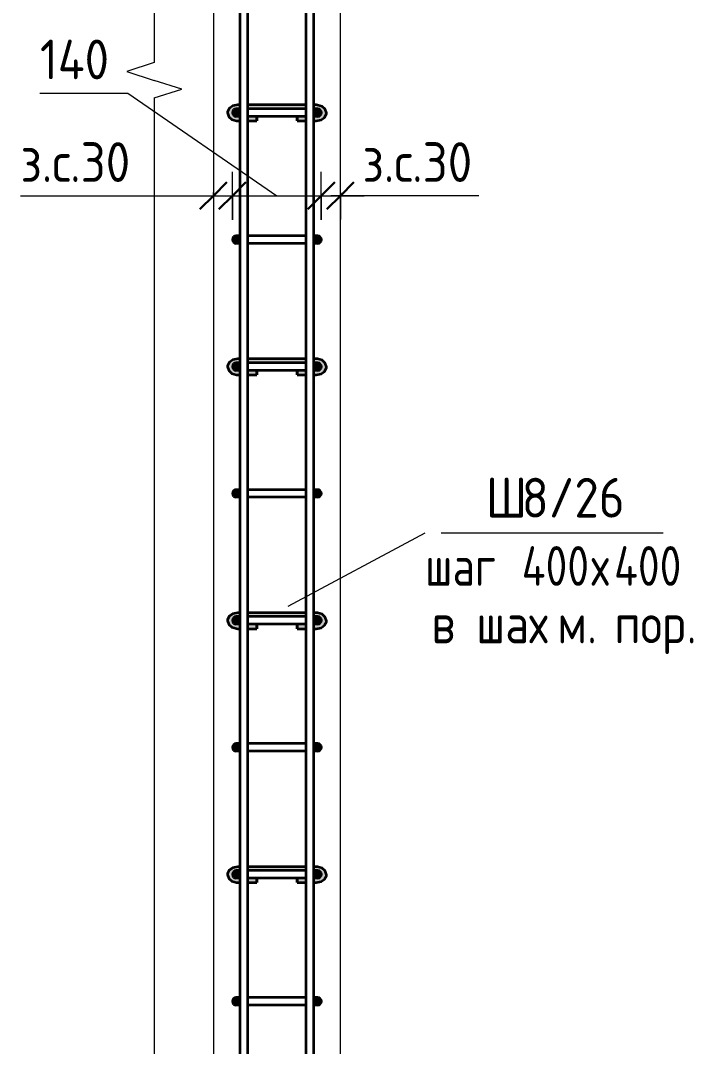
# Model space of a CAD drawing. Header units: millimetres. Extents: x 27196 to 80378, y -5588 to 34882.
# Drawn here: x 71090 to 72151, y -765 to 851 of the extents above; entities that cross this region are included whole.
import ezdxf

# ---------------------------------------------------------------- set-up
doc = ezdxf.new("R2010")
doc.units = ezdxf.units.MM
for name, color, linetype, lineweight in [('AA_Dim', 7, 'Continuous', 9), ('AA_Dim-25', 7, 'Continuous', 9), ('AA_Oformlenie', 7, 'Continuous', 9), ('AA_Vinoska', 7, 'Continuous', 9), ('AF_Stena_Опалубка', 253, 'Continuous', 18), ('Gen_Text', 7, 'Continuous', 9), ('KR_Armatura', 7, 'Continuous', 20), ('KR_Armatura_Tonkie', 7, 'Continuous', 20)]:
    doc.layers.add(name, color=color, linetype=linetype, lineweight=lineweight)
doc.styles.add('ISOCPEUR_10', font='isocpeur.ttf', dxfattribs={"width": 0.9, "height": 62.5})
doc.styles.add('ISOCPEUR_11', font='isocpeur.ttf', dxfattribs={"width": 0.8, "height": 62.5})
doc.styles.add('ISOCPEUR_12', font='isocpeur.ttf', dxfattribs={"width": 0.85, "height": 62.5})
doc.dimstyles.new('05_Округл_1мм__прозр__2', dxfattribs={"dimscale": 304.8, "dimtxt": 62.248823, "dimasz": 0.139436, "dimexe": 0.123031, "dimexo": 0.082021, "dimgap": 0.008202, "dimtad": 1, "dimdec": 0, "dimdsep": 46, "dimtxsty": 'ISOCPEUR_10', "dimblk1": 'OBLIQUE', "dimblk2": 'OBLIQUE', "dimsah": 1, "dimcen": 0.09, "dimdle": 0.123031, "dimazin": 0, "dimtfac": 1, "dimtdec": 4, "dimtix": 1, "dimtmove": 1, "dimatfit": 3, "dimfxl": 1, "dimtvp": 1, "dimtolj": 1, "dimtzin": 0, "dimlwd": 18, "dimlwe": 18, "dimarcsym": 2})

# ---------------------------------------------------------------- blocks, each defined once
blk = doc.blocks.new('261_Шпилька массив _НесАрм_РабПлоск_ - 8 А240-V8-1-1 Армирование')
at = {"layer": 'KR_Armatura_Tonkie', "lineweight": 35}
for points in [[(-32746.9, 694.2), (-32746.9, 700), (-32749.2, 700.3), (-32749.2, 701.6), (-32750.6, 701.9), (-32750.8, 700.2), (-32753.1, 701.5), (-32754.1, 702.6), (-32754.5, 703.2), (-32755.2, 705.5), (-32755.1, 706.7), (-32754.7, 708.3), (-32753.8, 709.8), (-32752.7, 710.8), (-32751.6, 711.4), (-32749.9, 711.9), (-32748, 712), (-32746.9, 712), (-32746.9, 718), (-32753, 717), (-32755.8, 715.7), (-32759.4, 712.6), (-32761.7, 709.8), (-32762.9, 705.5), (-32761.7, 701.2), (-32758.2, 697.5), (-32752.8, 695), (-32749.9, 694.6)], [(-32623.1, 694.2), (-32616.9, 695.1), (-32611.7, 697.5), (-32608.3, 701.2), (-32607.1, 705.5), (-32608.3, 709.8), (-32610.7, 713.4), (-32615.5, 716.5), (-32623.1, 717.9), (-32623, 712), (-32619.5, 711.8), (-32617.9, 711), (-32616.3, 709.5), (-32615.5, 708.1), (-32615.3, 707.5), (-32615.2, 705.1), (-32615.5, 703.9), (-32616.3, 702.4), (-32617.6, 701.2), (-32618.1, 700.8), (-32619.5, 700.2), (-32619.8, 701.8), (-32621.1, 701.5), (-32621.1, 700), (-32623.1, 699.8), (-32623.1, 695)], [(-32746.9, 294.2), (-32746.9, 300), (-32749.2, 300.3), (-32749.2, 301.6), (-32750.6, 301.9), (-32750.8, 300.2), (-32753.1, 301.5), (-32754.1, 302.6), (-32754.5, 303.2), (-32755.2, 305.5), (-32755.1, 306.7), (-32754.6, 308.6), (-32753.8, 309.8), (-32752.7, 310.8), (-32751.6, 311.4), (-32749.9, 311.9), (-32748, 312), (-32746.9, 312), (-32746.9, 318), (-32753, 317), (-32755.8, 315.7), (-32759.4, 312.6), (-32761.7, 309.8), (-32762.9, 305.5), (-32761.7, 301.2), (-32758.2, 297.5), (-32752.8, 295), (-32749.9, 294.6)], [(-32623.1, 294.2), (-32616.9, 295.1), (-32611.7, 297.5), (-32608.3, 301.2), (-32607.1, 305.5), (-32608.3, 309.8), (-32610.7, 313.4), (-32615.5, 316.5), (-32623.1, 317.9), (-32623, 312), (-32619.5, 311.8), (-32617.9, 311), (-32616.3, 309.5), (-32615.5, 308.1), (-32615.3, 307.6), (-32615.2, 305.1), (-32615.5, 303.9), (-32616.3, 302.4), (-32617.6, 301.2), (-32618.1, 300.8), (-32619.5, 300.2), (-32619.8, 301.8), (-32621.1, 301.5), (-32621.1, 300), (-32623.1, 299.8), (-32623.1, 295)], [(-32746.9, -105.8), (-32746.9, -100), (-32749.2, -99.7), (-32749.2, -98.4), (-32750.6, -98.1), (-32750.8, -99.8), (-32753.1, -98.5), (-32754.1, -97.4), (-32754.5, -96.8), (-32755.2, -94.5), (-32755.1, -93.3), (-32754.7, -91.7), (-32753.8, -90.2), (-32752.7, -89.2), (-32751.6, -88.6), (-32749.9, -88.1), (-32748, -88), (-32746.9, -88), (-32746.9, -82), (-32753, -83), (-32755.8, -84.3), (-32759.4, -87.4), (-32761.7, -90.4), (-32762.9, -94.5), (-32761.7, -98.8), (-32758.2, -102.5), (-32753, -104.9), (-32749.9, -105.4)], [(-32623.1, -105.8), (-32616.9, -104.9), (-32611.7, -102.5), (-32608.3, -98.8), (-32607.1, -94.5), (-32608.3, -90.2), (-32610.7, -86.6), (-32615.5, -83.5), (-32623.1, -82.1), (-32623, -88), (-32619.5, -88.2), (-32617.9, -89), (-32616.3, -90.5), (-32615.5, -91.9), (-32615.3, -92.4), (-32615.2, -94.9), (-32615.5, -96.1), (-32616.3, -97.6), (-32617.6, -98.8), (-32618.1, -99.2), (-32619.5, -99.8), (-32619.8, -98.2), (-32621.1, -98.5), (-32621.1, -100), (-32623.1, -100.2), (-32623.1, -105.2)], [(-32746.9, -505.8), (-32746.9, -500), (-32749.2, -499.7), (-32749.2, -498.4), (-32750.6, -498.1), (-32750.8, -499.8), (-32753.1, -498.5), (-32754.1, -497.4), (-32754.5, -496.8), (-32755.2, -494.5), (-32755.1, -493.3), (-32754.7, -491.7), (-32753.8, -490.2), (-32753, -489.4), (-32751.6, -488.6), (-32749.9, -488.1), (-32748, -488), (-32746.9, -488), (-32746.9, -482), (-32753, -483), (-32755.8, -484.3), (-32759.4, -487.4), (-32761.7, -490.2), (-32762.9, -494.5), (-32761.7, -498.8), (-32758.2, -502.5), (-32752.8, -505), (-32750.8, -505.3)], [(-32623.1, -505.8), (-32616.9, -504.9), (-32611.7, -502.5), (-32608.3, -498.8), (-32607.1, -494.5), (-32608.3, -490.2), (-32610.7, -486.6), (-32615.5, -483.5), (-32623.1, -482.1), (-32623, -488), (-32619.5, -488.2), (-32617.3, -489.4), (-32616.3, -490.5), (-32615.5, -491.9), (-32615.3, -492.4), (-32615.2, -494.9), (-32615.5, -496.1), (-32616.3, -497.6), (-32617.6, -498.8), (-32618.1, -499.2), (-32619.5, -499.8), (-32619.8, -498.2), (-32621.1, -498.5), (-32621.1, -500), (-32623.1, -500.2), (-32623.1, -505)]]:
    blk.add_hatch(color=256, dxfattribs=at).paths.add_polyline_path(points)
h = blk.add_hatch(color=256, dxfattribs=at)
h.paths.add_polyline_path([(-32731.1, 712), (-32639.1, 712.1), (-32639.1, 718), (-32731.1, 717.8), (-32731.1, 712.8)])
h.paths.add_polyline_path([(-32623.1, 712), (-32623.1, 718), (-32627.1, 717.9), (-32627.1, 712), (-32623.1, 712)])
h.paths.add_polyline_path([(-32746.9, 712), (-32743.1, 712), (-32743.1, 718), (-32746.9, 717.9), (-32746.9, 713)])
h = blk.add_hatch(color=256, dxfattribs=at)
h.paths.add_polyline_path([(-32746.9, 693), (-32746.9, 694.2), (-32753, 695.1), (-32758.2, 697.5), (-32758.9, 697.9), (-32754.4, 694.7), (-32753, 694), (-32749.9, 693.5)])
h.paths.add_polyline_path([(-32749.6, 709.4), (-32749.2, 709.5), (-32749.5, 710.1), (-32749.6, 709.4)])
h = blk.add_hatch(color=256, dxfattribs=at)
h.paths.add_polyline_path([(-32731.1, 694.2), (-32716.6, 694.2), (-32716.6, 700), (-32731.1, 699.8), (-32731.1, 694.6)])
h.paths.add_polyline_path([(-32743.1, 694.2), (-32743.2, 700), (-32746.9, 699.8), (-32746.9, 694.2)])
h = blk.add_hatch(color=256, dxfattribs=at)
h.paths.add_polyline_path([(-32639.1, 694.2), (-32639.1, 700), (-32653.4, 699.8), (-32653.4, 694.2)])
h.paths.add_polyline_path([(-32623.1, 694.2), (-32623.1, 700), (-32627.1, 699.7), (-32627.1, 694.2)])
h = blk.add_hatch(color=256, dxfattribs=at)
h.paths.add_polyline_path([(-32623.1, 693), (-32615.5, 694.5), (-32610.7, 697.6), (-32608.3, 701.2), (-32611.7, 697.5), (-32617.2, 695), (-32623.1, 694.2), (-32623.1, 693.2)])
h.paths.add_polyline_path([(-32620.7, 709.3), (-32621.1, 710.4), (-32621.1, 709.4)])
h = blk.add_hatch(color=256, dxfattribs=at)
h.paths.add_polyline_path([(-32731.1, 693), (-32716.6, 693.2), (-32716.6, 694.2), (-32731.1, 694.2), (-32731.1, 693.1)])
h.paths.add_polyline_path([(-32743.1, 693), (-32743.1, 694.2), (-32746.9, 694.2), (-32746.9, 693)])
h = blk.add_hatch(color=256, dxfattribs=at)
h.paths.add_polyline_path([(-32627.1, 693), (-32623.1, 693.2), (-32623.1, 694.2), (-32627.1, 694.1), (-32627.1, 693.1)])
h.paths.add_polyline_path([(-32639.1, 693), (-32639.1, 694.2), (-32653.4, 694.2), (-32653.4, 693)])
h = blk.add_hatch(color=256, dxfattribs=at)
h.paths.add_polyline_path([(-32746.9, 293), (-32746.9, 294.2), (-32753, 295.1), (-32758.2, 297.5), (-32758.9, 297.9), (-32754.4, 294.7), (-32753, 294), (-32750.3, 293.6)])
h.paths.add_polyline_path([(-32749.6, 309.4), (-32749.2, 309.5), (-32749.5, 310.1), (-32749.6, 309.4)])
h = blk.add_hatch(color=256, dxfattribs=at)
h.paths.add_polyline_path([(-32665.9, 312), (-32639.1, 312.1), (-32639.1, 318), (-32731.1, 317.8), (-32731.1, 312), (-32699.5, 312)])
h.paths.add_polyline_path([(-32746.9, 312), (-32743.1, 312), (-32743.1, 318), (-32746.9, 317.9), (-32746.9, 313)])
h.paths.add_polyline_path([(-32623.1, 312), (-32623.1, 318), (-32627.1, 317.9), (-32627.1, 312), (-32623.1, 312)])
h = blk.add_hatch(color=256, dxfattribs=at)
h.paths.add_polyline_path([(-32623.1, 293), (-32615.5, 294.5), (-32610.7, 297.6), (-32608.3, 301.2), (-32611.7, 297.5), (-32616.9, 295.1), (-32623.1, 294.2), (-32623.1, 293.2)])
h.paths.add_polyline_path([(-32620.7, 309.3), (-32621.1, 310.4), (-32621.1, 309.4)])
h = blk.add_hatch(color=256, dxfattribs=at)
h.paths.add_polyline_path([(-32716.6, 294.2), (-32716.6, 300), (-32731.1, 299.8), (-32731.1, 294.2)])
h.paths.add_polyline_path([(-32746.9, 294.2), (-32743.1, 294.3), (-32743.2, 300), (-32746.9, 299.8), (-32746.9, 295)])
h = blk.add_hatch(color=256, dxfattribs=at)
h.paths.add_polyline_path([(-32746.9, 293), (-32743.1, 293.2), (-32743.1, 294.2), (-32746.9, 294.2), (-32746.9, 293.2)])
h.paths.add_polyline_path([(-32716.6, 293), (-32716.6, 294.2), (-32731.1, 294.2), (-32731.1, 293)])
h = blk.add_hatch(color=256, dxfattribs=at)
h.paths.add_polyline_path([(-32623.1, 294.2), (-32623.1, 300), (-32627.1, 299.7), (-32627.1, 294.2)])
h.paths.add_polyline_path([(-32653.4, 294.2), (-32639.1, 294.2), (-32639.1, 300), (-32653.4, 299.8), (-32653.4, 295)])
h = blk.add_hatch(color=256, dxfattribs=at)
h.paths.add_polyline_path([(-32639.1, 293), (-32639.1, 294.2), (-32653.4, 294.2), (-32653.4, 293)])
h.paths.add_polyline_path([(-32623.1, 293), (-32623.1, 294.2), (-32627.1, 294.1), (-32627.1, 293)])
h = blk.add_hatch(color=256, dxfattribs=at)
h.paths.add_polyline_path([(-32746.9, -107), (-32746.9, -105.8), (-32753, -104.9), (-32758.2, -102.5), (-32758.9, -102.1), (-32754.6, -105.3), (-32753, -106), (-32749.9, -106.5)])
h.paths.add_polyline_path([(-32749.6, -90.6), (-32749.2, -90.4), (-32749.5, -89.9), (-32749.6, -90.6)])
h = blk.add_hatch(color=256, dxfattribs=at)
h.paths.add_polyline_path([(-32623.1, -88), (-32623.1, -82), (-32627.1, -82.1), (-32627.1, -88), (-32623.1, -88)])
h.paths.add_polyline_path([(-32639.1, -88), (-32639.1, -82), (-32731.1, -82.2), (-32731.1, -88), (-32639.1, -88)])
h.paths.add_polyline_path([(-32746.9, -88), (-32743.1, -88), (-32743.1, -82), (-32746.9, -82.1), (-32746.9, -87)])
h = blk.add_hatch(color=256, dxfattribs=at)
h.paths.add_polyline_path([(-32623.1, -107), (-32615.5, -105.5), (-32610.7, -102.4), (-32608.3, -98.8), (-32611.7, -102.5), (-32616.9, -104.9), (-32623.1, -105.8), (-32623.1, -106.8)])
h.paths.add_polyline_path([(-32620.7, -90.7), (-32621.1, -89.6), (-32621.1, -90.6)])
h = blk.add_hatch(color=256, dxfattribs=at)
h.paths.add_polyline_path([(-32746.9, -105.8), (-32743.1, -105.7), (-32743.2, -100), (-32746.9, -100.2), (-32746.9, -105.2)])
h.paths.add_polyline_path([(-32716.6, -105.8), (-32716.6, -100), (-32731.1, -100.2), (-32731.1, -105.8)])
h = blk.add_hatch(color=256, dxfattribs=at)
h.paths.add_polyline_path([(-32731.1, -107), (-32716.6, -106.8), (-32716.6, -105.8), (-32731.1, -105.8), (-32731.1, -106.9)])
h.paths.add_polyline_path([(-32746.9, -107), (-32743.1, -106.8), (-32743.1, -105.8), (-32746.9, -105.8), (-32746.9, -106.8)])
h = blk.add_hatch(color=256, dxfattribs=at)
h.paths.add_polyline_path([(-32627.1, -105.8), (-32623.1, -105.8), (-32623.1, -100), (-32627.1, -100.3), (-32627.1, -105.2)])
h.paths.add_polyline_path([(-32639.1, -105.8), (-32639.1, -100), (-32653.4, -100.2), (-32653.4, -105.8)])
h = blk.add_hatch(color=256, dxfattribs=at)
h.paths.add_polyline_path([(-32639.1, -107), (-32639.1, -105.8), (-32653.4, -105.8), (-32653.4, -107)])
h.paths.add_polyline_path([(-32623.1, -107), (-32623.1, -105.8), (-32627.1, -105.9), (-32627.1, -107)])
h = blk.add_hatch(color=256, dxfattribs=at)
h.paths.add_polyline_path([(-32657.1, -488), (-32639.1, -487.9), (-32639.1, -482), (-32731.1, -482.2), (-32731.1, -488), (-32665.9, -488)])
h.paths.add_polyline_path([(-32743.1, -488), (-32743.1, -482), (-32746.9, -482.1), (-32746.9, -488), (-32744.4, -488)])
h.paths.add_polyline_path([(-32623.1, -488), (-32623.1, -482), (-32627.1, -482.1), (-32627.1, -488), (-32623.1, -488)])
h = blk.add_hatch(color=256, dxfattribs=at)
h.paths.add_polyline_path([(-32746.9, -507), (-32746.9, -505.8), (-32753, -504.9), (-32758.2, -502.5), (-32756.4, -504.2), (-32754.4, -505.3), (-32753, -506), (-32750.3, -506.4)])
h.paths.add_polyline_path([(-32749.6, -490.6), (-32749.2, -490.5), (-32749.5, -489.9), (-32749.6, -490.6)])
h = blk.add_hatch(color=256, dxfattribs=at)
h.paths.add_polyline_path([(-32746.9, -505.8), (-32743.1, -505.7), (-32743.2, -500), (-32746.9, -500.2), (-32746.9, -505)])
h.paths.add_polyline_path([(-32716.6, -505.8), (-32716.6, -500), (-32731.1, -500.2), (-32731.1, -505.8)])
h = blk.add_hatch(color=256, dxfattribs=at)
h.paths.add_polyline_path([(-32627.1, -505.8), (-32623.1, -505.8), (-32623.1, -500), (-32627.1, -500.3), (-32627.1, -505.1)])
h.paths.add_polyline_path([(-32653.4, -505.8), (-32639.1, -505.8), (-32639.1, -500), (-32653.4, -500.2), (-32653.4, -505)])
h = blk.add_hatch(color=256, dxfattribs=at)
h.paths.add_polyline_path([(-32623.1, -507), (-32615.5, -505.5), (-32610.7, -502.4), (-32608.3, -498.8), (-32611.7, -502.5), (-32617.2, -505), (-32623.1, -505.8), (-32623.1, -506.8)])
h.paths.add_polyline_path([(-32620.7, -490.7), (-32621.1, -489.6), (-32621.1, -490.6)])
h = blk.add_hatch(color=256, dxfattribs=at)
h.paths.add_polyline_path([(-32731.1, -507), (-32716.6, -506.8), (-32716.6, -505.8), (-32731.1, -505.8), (-32731.1, -506.9)])
h.paths.add_polyline_path([(-32743.1, -507), (-32743.1, -505.8), (-32746.9, -505.8), (-32746.9, -507)])
h = blk.add_hatch(color=256, dxfattribs=at)
h.paths.add_polyline_path([(-32627.1, -507), (-32623.1, -506.8), (-32623.1, -505.8), (-32627.1, -505.9), (-32627.1, -506.9)])
h.paths.add_polyline_path([(-32639.1, -507), (-32639.1, -505.8), (-32653.4, -505.8), (-32653.4, -507)])
for p, q in [((-32743.1, 718), (-32746.9, 718)), ((-32639.1, 718), (-32731.1, 718)), ((-32623.1, 718), (-32627.1, 718)), ((-32749.2, 701.5), (-32750.6, 701.8)), ((-32749.5, 709.6), (-32749.2, 709.7)), ((-32716.6, 699.8), (-32716.6, 694.2)), ((-32716.6, 693.2), (-32716.6, 699.8)), ((-32653.4, 699.8), (-32653.4, 693.2)), ((-32653.4, 694.2), (-32653.4, 699.8)), ((-32621.1, 709.6), (-32620.8, 709.5)), ((-32619.8, 701.5), (-32621.1, 701.3)), ((-32746.9, 693), (-32743.1, 693)), ((-32731.1, 693), (-32716.6, 693)), ((-32716.6, 694.2), (-32716.6, 693)), ((-32653.4, 693), (-32653.4, 694.2)), ((-32653.4, 693), (-32639.1, 693)), ((-32627.1, 693), (-32623.1, 693)), ((-32749.5, 309.6), (-32749.2, 309.7)), ((-32743.1, 318), (-32746.9, 318)), ((-32639.1, 318), (-32731.1, 318)), ((-32623.1, 318), (-32627.1, 318)), ((-32621.1, 309.6), (-32620.8, 309.5)), ((-32749.2, 301.5), (-32750.6, 301.8)), ((-32746.9, 293), (-32743.1, 293)), ((-32731.1, 293), (-32716.6, 293)), ((-32716.6, 299.8), (-32716.6, 294.2)), ((-32716.6, 293.8), (-32716.6, 299.8)), ((-32716.6, 294.2), (-32716.6, 293)), ((-32716.6, 293.2), (-32716.6, 293.6)), ((-32653.4, 299.8), (-32653.4, 293.8)), ((-32653.4, 294.2), (-32653.4, 299.8)), ((-32653.4, 293), (-32653.4, 294.2)), ((-32653.4, 293.6), (-32653.4, 293.2)), ((-32653.4, 293), (-32639.1, 293)), ((-32627.1, 293), (-32623.1, 293)), ((-32619.8, 301.5), (-32621.1, 301.3)), ((-32749.5, -90.4), (-32749.2, -90.3)), ((-32743.1, -82), (-32746.9, -82)), ((-32639.1, -82), (-32731.1, -82)), ((-32623.1, -82), (-32627.1, -82)), ((-32621.1, -90.4), (-32620.8, -90.5)), ((-32749.2, -98.5), (-32750.6, -98.2)), ((-32746.9, -107), (-32743.1, -107)), ((-32731.1, -107), (-32716.6, -107)), ((-32716.6, -100.2), (-32716.6, -105.8)), ((-32716.6, -106.8), (-32716.6, -100.2)), ((-32716.6, -105.8), (-32716.6, -107)), ((-32653.4, -100.2), (-32653.4, -106.8)), ((-32653.4, -105.8), (-32653.4, -100.2)), ((-32653.4, -107), (-32653.4, -105.8)), ((-32653.4, -107), (-32639.1, -107)), ((-32627.1, -107), (-32623.1, -107)), ((-32619.8, -98.5), (-32621.1, -98.7)), ((-32743.1, -482), (-32746.9, -482)), ((-32639.1, -482), (-32731.1, -482)), ((-32623.1, -482), (-32627.1, -482)), ((-32749.2, -498.5), (-32750.6, -498.2)), ((-32749.5, -490.4), (-32749.2, -490.3)), ((-32716.6, -500.2), (-32716.6, -505.8)), ((-32716.6, -504), (-32716.6, -500.2)), ((-32653.4, -500.2), (-32653.4, -504)), ((-32653.4, -505.8), (-32653.4, -500.2)), ((-32621.1, -490.4), (-32620.8, -490.5)), ((-32619.8, -498.5), (-32621.1, -498.7)), ((-32746.9, -507), (-32743.1, -507)), ((-32731.1, -507), (-32716.6, -507)), ((-32716.6, -506.8), (-32716.6, -504.2)), ((-32716.6, -505.8), (-32716.6, -507)), ((-32653.4, -504.2), (-32653.4, -506.8)), ((-32653.4, -507), (-32653.4, -505.8)), ((-32653.4, -507), (-32639.1, -507)), ((-32627.1, -507), (-32623.1, -507))]:
    blk.add_line(p, q, dxfattribs=at)
at = {"layer": 'KR_Armatura_Tonkie', "lineweight": 35, "flags": 128}
for points in [[(-32746.9, 718), (-32754.5, 716.5), (-32760.1, 712.6), (-32762.8, 707.1), (-32762.9, 705.5)], [(-32607.1, 705.5), (-32608.9, 711.4), (-32613.9, 715.8), (-32621.2, 717.9), (-32623.1, 718)], [(-32762.9, 705.5), (-32761, 699.6), (-32756, 695.2), (-32748.8, 693.1), (-32746.9, 693)], [(-32623.1, 693), (-32615.5, 694.5), (-32609.9, 698.4), (-32607.2, 703.9), (-32607.1, 705.5)], [(-32746.9, 318), (-32754.5, 316.5), (-32760.1, 312.6), (-32762.8, 307.1), (-32762.9, 305.5)], [(-32607.1, 305.5), (-32608.9, 311.4), (-32613.9, 315.8), (-32621.2, 317.9), (-32623.1, 318)], [(-32762.9, 305.5), (-32761, 299.6), (-32756, 295.2), (-32748.8, 293.1), (-32746.9, 293)], [(-32623.1, 293), (-32615.5, 294.5), (-32609.9, 298.4), (-32607.2, 303.9), (-32607.1, 305.5)], [(-32746.9, -82), (-32754.5, -83.5), (-32760.1, -87.4), (-32762.8, -92.9), (-32762.9, -94.5)], [(-32762.9, -94.5), (-32761, -100.4), (-32756, -104.8), (-32748.8, -106.9), (-32746.9, -107)], [(-32607.1, -94.5), (-32608.9, -88.6), (-32613.9, -84.2), (-32621.2, -82.1), (-32623.1, -82)], [(-32623.1, -107), (-32615.5, -105.5), (-32609.9, -101.6), (-32607.2, -96.1), (-32607.1, -94.5)], [(-32746.9, -482), (-32754.5, -483.5), (-32760.1, -487.4), (-32762.8, -492.9), (-32762.9, -494.5)], [(-32607.1, -494.5), (-32608.9, -488.6), (-32613.9, -484.2), (-32621.2, -482.1), (-32623.1, -482)], [(-32762.9, -494.5), (-32761, -500.4), (-32756, -504.8), (-32748.8, -506.9), (-32746.9, -507)], [(-32623.1, -507), (-32615.5, -505.5), (-32609.9, -501.6), (-32607.2, -496.1), (-32607.1, -494.5)]]:
    blk.add_lwpolyline(points, dxfattribs=at)
blk = doc.blocks.new('011_Прямоугольник обрыва _ЭлУзла_ - 011_Прямоугольник обрыва _ЭлУзла_-4150616-1-1 Армирование')
at = {"layer": 'AA_Oformlenie'}
for p, q in [((-32878.2, 784.7), (-32878.2, 2150)), ((-32878.2, -2002.1), (-32878.2, 729.1))]:
    blk.add_line(p, q, dxfattribs=at)
blk = doc.blocks.new('DIMBLOCK69-1-1 Армирование')
at = {"layer": 'AA_Dim-25', "lineweight": 18}
for p, q in [((71424.1, 537), (71424.1, 612.6)), ((71090.3, 575.1), (71298.4, 575.1)), ((71298.4, 575.1), (71409.2, 575.1)), ((71356.8, 575.1), (71424.1, 575.1)), ((71394.3, 580.2), (71394.3, 537.6)), ((71394.3, 575.1), (71394.3, 580.2)), ((71424.1, 575.1), (71424.1, 537))]:
    blk.add_line(p, q, dxfattribs=at)
at = {"layer": 'AA_Dim-25', "lineweight": 30}
for p, q in [((71394.3, 575.1), (71415.5, 596.4)), ((71424.1, 575.1), (71445.4, 596.4)), ((71394.3, 575.1), (71373, 553.9)), ((71424.1, 575.1), (71402.9, 553.9))]:
    blk.add_line(p, q, dxfattribs=at)
at = {"layer": 'AA_Dim-25', "color": 0, "lineweight": 18, "insert": (71090.3, 659.3), "char_height": 62.5, "width": 219.786, "attachment_point": 1, "line_spacing_factor": 1.149209, "style": 'ISOCPEUR_10'}
blk.add_mtext('з.с.30', dxfattribs=at)
blk = doc.blocks.new('_Oblique')
at = {"color": 0, "linetype": 'ByBlock', "lineweight": -2}
blk.add_line((-0.5, -0.5), (0.5, 0.5), dxfattribs=at)
blk = doc.blocks.new('DIMBLOCK70-1-1 Армирование')
at = {"layer": 'AA_Dim-25', "lineweight": 18}
for p, q in [((71120.8, 736.8), (71259.6, 736.8)), ((71259.6, 736.8), (71494.2, 575.1)), ((71424.1, 537), (71424.1, 612.6)), ((71564.2, 537), (71564.2, 612.6)), ((71424.1, 575.1), (71564.2, 575.1)), ((71424.1, 575.1), (71424.1, 537)), ((71564.2, 575.1), (71564.2, 537))]:
    blk.add_line(p, q, dxfattribs=at)
at = {"layer": 'AA_Dim-25', "lineweight": 30}
for p, q in [((71424.1, 575.1), (71445.4, 596.4)), ((71564.2, 575.1), (71585.5, 596.4)), ((71424.1, 575.1), (71402.9, 553.9)), ((71564.2, 575.1), (71543, 553.9))]:
    blk.add_line(p, q, dxfattribs=at)
at = {"layer": 'AA_Dim-25', "color": 0, "lineweight": 18, "insert": (71120.8, 821), "char_height": 62.5, "width": 136.469, "attachment_point": 1, "line_spacing_factor": 1.149209, "style": 'ISOCPEUR_10'}
blk.add_mtext('140', dxfattribs=at)
blk = doc.blocks.new('DIMBLOCK71-1-1 Армирование')
at = {"layer": 'AA_Dim-25', "lineweight": 18}
for p, q in [((71564.2, 537), (71564.2, 612.6)), ((71564.2, 575.1), (71631.8, 575.1)), ((71564.2, 575.1), (71564.2, 537)), ((71604.1, 575.1), (71579.2, 575.1)), ((71594.3, 580.2), (71594.3, 537.6)), ((71594.3, 575.1), (71594.3, 580.2)), ((71812.3, 575.1), (71604.1, 575.1))]:
    blk.add_line(p, q, dxfattribs=at)
at = {"layer": 'AA_Dim-25', "lineweight": 30}
for p, q in [((71564.2, 575.1), (71585.5, 596.4)), ((71594.3, 575.1), (71615.5, 596.4)), ((71564.2, 575.1), (71543, 553.9)), ((71594.3, 575.1), (71573, 553.9))]:
    blk.add_line(p, q, dxfattribs=at)
at = {"layer": 'AA_Dim-25', "color": 0, "lineweight": 18, "insert": (71629.1, 659.3), "char_height": 62.5, "width": 219.786, "attachment_point": 1, "line_spacing_factor": 1.149209, "style": 'ISOCPEUR_10'}
blk.add_mtext('з.с.30', dxfattribs=at)
blk = doc.blocks.new('042_М_Арматуры - Диам длина поз _ Комментарий-3662934-1-1 Армирование')
at = {"layer": 'AA_Vinoska'}
blk.add_line((-32051.3, -2790.4), (-31701.3, -2790.4), dxfattribs=at)

msp = doc.modelspace()

# ---------------------------------------------------------------- hatches: boundary and pattern name
at = {"layer": 'KR_Armatura'}
h = msp.add_hatch(color=256, dxfattribs=at)
edge = h.paths.add_edge_path()
edge.add_arc((71430.1029, 706.0002), 6, 0, 360)
for points in [[(71430.1029, 700.0002), (71435.2991, 703.0002), (71435.2991, 709.0002), (71430.1029, 712.0002), (71424.9068, 709.0002), (71424.9068, 703.0002), (71429.375, 700.4205)], [(71558.2243, 700.0002), (71563.4205, 703.0002), (71563.4205, 709.0002), (71558.2243, 712.0002), (71553.0282, 709.0002), (71553.0282, 703.0002)], [(71430.1029, 500.0002), (71435.2991, 503.0002), (71435.2991, 509.0002), (71430.1029, 512.0002), (71424.9068, 509.0002), (71424.9068, 503.0002)], [(71558.2243, 500.0002), (71563.4205, 503.0002), (71563.4205, 509.0002), (71558.2243, 512.0002), (71553.0282, 509.0002), (71553.0282, 503.0002)], [(71430.1029, 300.0002), (71435.2991, 303.0002), (71435.2991, 309.0002), (71430.1029, 312.0002), (71424.9068, 309.0002), (71424.9068, 303.0002), (71429.375, 300.4205)], [(71558.2243, 300.0002), (71563.4205, 303.0002), (71563.4205, 309.0002), (71558.2243, 312.0002), (71553.0282, 309.0002), (71553.0282, 303.0002)], [(71430.1029, 100.0002), (71435.2991, 103.0002), (71435.2991, 109.0002), (71430.1029, 112.0002), (71424.9068, 109.0002), (71424.9068, 103.0002)], [(71558.2243, 100.0002), (71563.4205, 103.0002), (71563.4205, 109.0002), (71558.2243, 112.0002), (71553.0282, 109.0002), (71553.0282, 103.0002)], [(71430.1029, -99.9998), (71435.2991, -96.9998), (71435.2991, -90.9998), (71430.1029, -87.9998), (71424.9068, -90.9998), (71424.9068, -96.9998), (71429.375, -99.5795)], [(71558.2243, -99.9998), (71563.4205, -96.9998), (71563.4205, -90.9998), (71558.2243, -87.9998), (71553.0282, -90.9998), (71553.0282, -96.9998)], [(71430.1029, -299.9998), (71435.2991, -296.9998), (71435.2991, -290.9998), (71430.1029, -287.9998), (71424.9068, -290.9998), (71424.9068, -296.9998)], [(71558.2243, -299.9998), (71563.4205, -296.9998), (71563.4205, -290.9998), (71558.2243, -287.9998), (71553.0282, -290.9998), (71553.0282, -296.9998)], [(71430.1029, -499.9998), (71435.2991, -496.9998), (71435.2991, -490.9998), (71430.1029, -487.9998), (71424.9068, -490.9998), (71424.9068, -496.9998), (71429.375, -499.5795)], [(71558.2243, -499.9998), (71563.4205, -496.9998), (71563.4205, -490.9998), (71558.2243, -487.9998), (71553.0282, -490.9998), (71553.0282, -496.9998)], [(71430.1029, -699.9998), (71435.2991, -696.9998), (71435.2991, -690.9998), (71430.1029, -687.9998), (71424.9068, -690.9998), (71424.9068, -696.9998)], [(71558.2243, -699.9998), (71563.4205, -696.9998), (71563.4205, -690.9998), (71558.2243, -687.9998), (71553.0282, -690.9998), (71553.0282, -696.9998)]]:
    msp.add_hatch(color=256, dxfattribs=at).paths.add_polyline_path(points)
h = msp.add_hatch(color=256, dxfattribs=at)
edge = h.paths.add_edge_path()
edge.add_arc((71558.2243, 706.0002), 6, 0, 360)
h = msp.add_hatch(color=256, dxfattribs=at)
edge = h.paths.add_edge_path()
edge.add_arc((71430.1029, 506.0002), 6, 0, 360)
h = msp.add_hatch(color=256, dxfattribs=at)
edge = h.paths.add_edge_path()
edge.add_arc((71558.2243, 506.0002), 6, 0, 360)
h = msp.add_hatch(color=256, dxfattribs=at)
edge = h.paths.add_edge_path()
edge.add_arc((71430.1029, 306.0002), 6, 0, 360)
h = msp.add_hatch(color=256, dxfattribs=at)
edge = h.paths.add_edge_path()
edge.add_arc((71558.2243, 306.0002), 6, 0, 360)
h = msp.add_hatch(color=256, dxfattribs=at)
edge = h.paths.add_edge_path()
edge.add_arc((71430.1029, 106.0002), 6, 0, 360)
h = msp.add_hatch(color=256, dxfattribs=at)
edge = h.paths.add_edge_path()
edge.add_arc((71558.2243, 106.0002), 6, 0, 360)
h = msp.add_hatch(color=256, dxfattribs=at)
edge = h.paths.add_edge_path()
edge.add_arc((71430.1029, -93.9998), 6, 0, 360)
h = msp.add_hatch(color=256, dxfattribs=at)
edge = h.paths.add_edge_path()
edge.add_arc((71558.2243, -93.9998), 6, 0, 360)
h = msp.add_hatch(color=256, dxfattribs=at)
edge = h.paths.add_edge_path()
edge.add_arc((71430.1029, -293.9998), 6, 0, 360)
h = msp.add_hatch(color=256, dxfattribs=at)
edge = h.paths.add_edge_path()
edge.add_arc((71558.2243, -293.9998), 6, 0, 360)
h = msp.add_hatch(color=256, dxfattribs=at)
edge = h.paths.add_edge_path()
edge.add_arc((71430.1029, -493.9998), 6, 0, 360)
h = msp.add_hatch(color=256, dxfattribs=at)
edge = h.paths.add_edge_path()
edge.add_arc((71558.2243, -493.9998), 6, 0, 360)
h = msp.add_hatch(color=256, dxfattribs=at)
edge = h.paths.add_edge_path()
edge.add_arc((71430.1029, -693.9998), 6, 0, 360)
h = msp.add_hatch(color=256, dxfattribs=at)
edge = h.paths.add_edge_path()
edge.add_arc((71558.2243, -693.9998), 6, 0, 360)

# ---------------------------------------------------------------- linework, layer by layer
at = {"layer": 'AA_Vinoska'}
for p, q in [((71301.1028, 784.7421), (71257.7777, 770.6649)), ((71257.7777, 770.6649), (71301.1028, 756.5877)), ((71344.4041, 742.8377), (71301.1028, 756.5877)), ((71301.1028, 729.0877), (71344.4041, 742.8377)), ((71511.931, -71.3598), (71727.6794, 44.2197))]:
    msp.add_line(p, q, dxfattribs=at)
at = {"layer": 'AF_Stena_Опалубка', "lineweight": 20}
for p, q in [((71394.2591, 1330), (71394.2591, -2950)), ((71594.2591, -2950), (71594.2591, 1330))]:
    msp.add_line(p, q, dxfattribs=at)
at = {"layer": 'KR_Armatura'}
for p, q in [((71430.1029, 712.0002), (71424.9068, 709.0002)), ((71435.2991, 709.0002), (71430.1029, 712.0002)), ((71558.2243, 712.0002), (71553.0282, 709.0002)), ((71563.4205, 709.0002), (71558.2243, 712.0002)), ((71424.9068, 709.0002), (71424.9068, 703.0002)), ((71424.9068, 703.0002), (71429.375, 700.4205)), ((71429.375, 700.4205), (71430.1029, 700.0002)), ((71430.1029, 700.0002), (71435.2991, 703.0002)), ((71435.2991, 703.0002), (71435.2991, 709.0002)), ((71553.0282, 709.0002), (71553.0282, 703.0002)), ((71553.0282, 703.0002), (71558.2243, 700.0002)), ((71558.2243, 700.0002), (71563.4205, 703.0002)), ((71563.4205, 703.0002), (71563.4205, 709.0002)), ((71430.1029, 512.0002), (71424.9068, 509.0002)), ((71424.9068, 509.0002), (71424.9068, 503.0002)), ((71424.9068, 503.0002), (71430.1029, 500.0002)), ((71435.2991, 509.0002), (71430.1029, 512.0002)), ((71430.1029, 500.0002), (71435.2991, 503.0002)), ((71435.2991, 503.0002), (71435.2991, 509.0002)), ((71558.2243, 512.0002), (71553.0282, 509.0002)), ((71553.0282, 509.0002), (71553.0282, 503.0002)), ((71553.0282, 503.0002), (71558.2243, 500.0002)), ((71563.4205, 509.0002), (71558.2243, 512.0002)), ((71558.2243, 500.0002), (71563.4205, 503.0002)), ((71563.4205, 503.0002), (71563.4205, 509.0002)), ((71430.1029, 312.0002), (71424.9068, 309.0002)), ((71424.9068, 309.0002), (71424.9068, 303.0002)), ((71435.2991, 309.0002), (71430.1029, 312.0002)), ((71435.2991, 303.0002), (71435.2991, 309.0002)), ((71558.2243, 312.0002), (71553.0282, 309.0002)), ((71553.0282, 309.0002), (71553.0282, 303.0002)), ((71563.4205, 309.0002), (71558.2243, 312.0002)), ((71563.4205, 303.0002), (71563.4205, 309.0002)), ((71424.9068, 303.0002), (71429.375, 300.4205)), ((71429.375, 300.4205), (71430.1029, 300.0002)), ((71430.1029, 300.0002), (71435.2991, 303.0002)), ((71553.0282, 303.0002), (71558.2243, 300.0002)), ((71558.2243, 300.0002), (71563.4205, 303.0002)), ((71430.1029, 112.0002), (71424.9068, 109.0002)), ((71424.9068, 109.0002), (71424.9068, 103.0002)), ((71424.9068, 103.0002), (71430.1029, 100.0002)), ((71435.2991, 109.0002), (71430.1029, 112.0002)), ((71430.1029, 100.0002), (71435.2991, 103.0002)), ((71435.2991, 103.0002), (71435.2991, 109.0002)), ((71558.2243, 112.0002), (71553.0282, 109.0002)), ((71553.0282, 109.0002), (71553.0282, 103.0002)), ((71553.0282, 103.0002), (71558.2243, 100.0002)), ((71563.4205, 109.0002), (71558.2243, 112.0002)), ((71558.2243, 100.0002), (71563.4205, 103.0002)), ((71563.4205, 103.0002), (71563.4205, 109.0002)), ((71430.1029, -87.9998), (71424.9068, -90.9998)), ((71424.9068, -90.9998), (71424.9068, -96.9998)), ((71435.2991, -90.9998), (71430.1029, -87.9998)), ((71435.2991, -96.9998), (71435.2991, -90.9998)), ((71558.2243, -87.9998), (71553.0282, -90.9998)), ((71553.0282, -90.9998), (71553.0282, -96.9998)), ((71563.4205, -90.9998), (71558.2243, -87.9998)), ((71563.4205, -96.9998), (71563.4205, -90.9998)), ((71424.9068, -96.9998), (71429.375, -99.5795)), ((71429.375, -99.5795), (71430.1029, -99.9998)), ((71430.1029, -99.9998), (71435.2991, -96.9998)), ((71553.0282, -96.9998), (71558.2243, -99.9998)), ((71558.2243, -99.9998), (71563.4205, -96.9998)), ((71430.1029, -287.9998), (71424.9068, -290.9998)), ((71435.2991, -290.9998), (71430.1029, -287.9998)), ((71558.2243, -287.9998), (71553.0282, -290.9998)), ((71563.4205, -290.9998), (71558.2243, -287.9998)), ((71424.9068, -290.9998), (71424.9068, -296.9998)), ((71424.9068, -296.9998), (71430.1029, -299.9998)), ((71430.1029, -299.9998), (71435.2991, -296.9998)), ((71435.2991, -296.9998), (71435.2991, -290.9998)), ((71553.0282, -290.9998), (71553.0282, -296.9998)), ((71553.0282, -296.9998), (71558.2243, -299.9998)), ((71558.2243, -299.9998), (71563.4205, -296.9998)), ((71563.4205, -296.9998), (71563.4205, -290.9998)), ((71430.1029, -487.9998), (71424.9068, -490.9998)), ((71424.9068, -490.9998), (71424.9068, -496.9998)), ((71424.9068, -496.9998), (71429.375, -499.5795)), ((71429.375, -499.5795), (71430.1029, -499.9998)), ((71435.2991, -490.9998), (71430.1029, -487.9998)), ((71430.1029, -499.9998), (71435.2991, -496.9998)), ((71435.2991, -496.9998), (71435.2991, -490.9998)), ((71558.2243, -487.9998), (71553.0282, -490.9998)), ((71553.0282, -490.9998), (71553.0282, -496.9998)), ((71553.0282, -496.9998), (71558.2243, -499.9998)), ((71563.4205, -490.9998), (71558.2243, -487.9998)), ((71558.2243, -499.9998), (71563.4205, -496.9998)), ((71563.4205, -496.9998), (71563.4205, -490.9998)), ((71430.1029, -687.9998), (71424.9068, -690.9998)), ((71424.9068, -690.9998), (71424.9068, -696.9998)), ((71435.2991, -690.9998), (71430.1029, -687.9998)), ((71435.2991, -696.9998), (71435.2991, -690.9998)), ((71558.2243, -687.9998), (71553.0282, -690.9998)), ((71553.0282, -690.9998), (71553.0282, -696.9998)), ((71563.4205, -690.9998), (71558.2243, -687.9998)), ((71563.4205, -696.9998), (71563.4205, -690.9998)), ((71424.9068, -696.9998), (71430.1029, -699.9998)), ((71430.1029, -699.9998), (71435.2991, -696.9998)), ((71553.0282, -696.9998), (71558.2243, -699.9998)), ((71558.2243, -699.9998), (71563.4205, -696.9998))]:
    msp.add_line(p, q, dxfattribs=at)
for centre in [(71430.1029, 706.0002), (71558.2243, 706.0002), (71430.1029, 506.0002), (71558.2243, 506.0002), (71430.1029, 306.0002), (71558.2243, 306.0002), (71430.1029, 106.0002), (71558.2243, 106.0002), (71430.1029, -93.9998), (71558.2243, -93.9998), (71430.1029, -293.9998), (71558.2243, -293.9998), (71430.1029, -493.9998), (71558.2243, -493.9998), (71430.1029, -693.9998), (71558.2243, -693.9998)]:
    msp.add_circle(centre, 6, dxfattribs=at)
at = {"layer": 'KR_Armatura_Tonkie', "lineweight": 35}
for p, q in [((71436.2591, -2950), (71436.2591, 1322)), ((71448.2591, -2942), (71448.2591, 1322)), ((71448.2591, -2942), (71448.2591, 1322)), ((71540.2591, -2942), (71540.2591, 1322)), ((71540.2591, -2942), (71540.2591, 1322)), ((71552.2591, -2942), (71552.2591, 1322)), ((71436.2591, 712.0002), (71436.2591, 900.0002)), ((71552.2591, 712.0002), (71552.2591, 900.0002)), ((71436.0813, 712.0002), (71430.1029, 712.0002)), ((71436.5657, 712.0002), (71436.0813, 712.0002)), ((71466.1029, 712.0002), (71448.2499, 712.0002)), ((71522.2243, 712.0002), (71466.1029, 712.0002)), ((71540.2243, 712.0002), (71522.2243, 712.0002)), ((71552.4183, 712.0002), (71551.7615, 712.0002)), ((71558.2243, 712.0002), (71552.4183, 712.0002)), ((71436.0813, 700.0002), (71430.1029, 700.0002)), ((71436.5657, 700.0002), (71436.0813, 700.0002)), ((71436.2591, 512.0002), (71436.2591, 700.0002)), ((71466.1029, 700.0002), (71448.2499, 700.0002)), ((71522.2243, 700.0002), (71466.1029, 700.0002)), ((71540.2243, 700.0002), (71522.2243, 700.0002)), ((71552.4183, 700.0002), (71551.7615, 700.0002)), ((71552.2591, 512.0002), (71552.2591, 700.0002)), ((71558.2243, 700.0002), (71552.4183, 700.0002)), ((71436.0813, 512.0002), (71430.1029, 512.0002)), ((71436.5657, 512.0002), (71436.0813, 512.0002)), ((71466.1029, 512.0002), (71448.2499, 512.0002)), ((71522.2243, 512.0002), (71466.1029, 512.0002)), ((71540.2243, 512.0002), (71522.2243, 512.0002)), ((71552.4183, 512.0002), (71551.7615, 512.0002)), ((71558.2243, 512.0002), (71552.4183, 512.0002)), ((71436.0813, 500.0002), (71430.1029, 500.0002)), ((71436.5657, 500.0002), (71436.0813, 500.0002)), ((71436.2591, 312.0002), (71436.2591, 500.0002)), ((71466.1029, 500.0002), (71448.2499, 500.0002)), ((71522.2243, 500.0002), (71466.1029, 500.0002)), ((71540.2243, 500.0002), (71522.2243, 500.0002)), ((71552.4183, 500.0002), (71551.7615, 500.0002)), ((71552.2591, 312.0002), (71552.2591, 500.0002)), ((71558.2243, 500.0002), (71552.4183, 500.0002)), ((71436.0813, 312.0002), (71430.1029, 312.0002)), ((71436.5657, 312.0002), (71436.0813, 312.0002)), ((71466.1029, 312.0002), (71448.2499, 312.0002)), ((71522.2243, 312.0002), (71466.1029, 312.0002)), ((71540.2243, 312.0002), (71522.2243, 312.0002)), ((71552.4183, 312.0002), (71551.7615, 312.0002)), ((71558.2243, 312.0002), (71552.4183, 312.0002)), ((71436.0813, 300.0002), (71430.1029, 300.0002)), ((71436.5657, 300.0002), (71436.0813, 300.0002)), ((71436.2591, 112.0002), (71436.2591, 300.0002)), ((71466.1029, 300.0002), (71448.2499, 300.0002)), ((71522.2243, 300.0002), (71466.1029, 300.0002)), ((71540.2243, 300.0002), (71522.2243, 300.0002)), ((71552.4183, 300.0002), (71551.7615, 300.0002)), ((71552.2591, 112.0002), (71552.2591, 300.0002)), ((71558.2243, 300.0002), (71552.4183, 300.0002)), ((71436.0813, 112.0002), (71430.1029, 112.0002)), ((71436.0813, 100.0002), (71430.1029, 100.0002)), ((71436.5657, 112.0002), (71436.0813, 112.0002)), ((71436.5657, 100.0002), (71436.0813, 100.0002)), ((71436.2591, -87.9998), (71436.2591, 100.0002)), ((71466.1029, 112.0002), (71448.2499, 112.0002)), ((71466.1029, 100.0002), (71448.2499, 100.0002)), ((71522.2243, 112.0002), (71466.1029, 112.0002)), ((71522.2243, 100.0002), (71466.1029, 100.0002)), ((71540.2243, 112.0002), (71522.2243, 112.0002)), ((71540.2243, 100.0002), (71522.2243, 100.0002)), ((71552.4183, 112.0002), (71551.7615, 112.0002)), ((71552.4183, 100.0002), (71551.7615, 100.0002)), ((71552.2591, -87.9998), (71552.2591, 100.0002)), ((71558.2243, 112.0002), (71552.4183, 112.0002)), ((71558.2243, 100.0002), (71552.4183, 100.0002)), ((71436.0813, -87.9998), (71430.1029, -87.9998)), ((71436.5657, -87.9998), (71436.0813, -87.9998)), ((71466.1029, -87.9998), (71448.2499, -87.9998)), ((71522.2243, -87.9998), (71466.1029, -87.9998)), ((71540.2243, -87.9998), (71522.2243, -87.9998)), ((71552.4183, -87.9998), (71551.7615, -87.9998)), ((71558.2243, -87.9998), (71552.4183, -87.9998)), ((71436.0813, -99.9998), (71430.1029, -99.9998)), ((71436.5657, -99.9998), (71436.0813, -99.9998)), ((71436.2591, -287.9998), (71436.2591, -99.9998)), ((71466.1029, -99.9998), (71448.2499, -99.9998)), ((71522.2243, -99.9998), (71466.1029, -99.9998)), ((71540.2243, -99.9998), (71522.2243, -99.9998)), ((71552.4183, -99.9998), (71551.7615, -99.9998)), ((71552.2591, -287.9998), (71552.2591, -99.9998)), ((71558.2243, -99.9998), (71552.4183, -99.9998)), ((71436.0813, -287.9998), (71430.1029, -287.9998)), ((71436.5657, -287.9998), (71436.0813, -287.9998)), ((71466.1029, -287.9998), (71448.2499, -287.9998)), ((71522.2243, -287.9998), (71466.1029, -287.9998)), ((71540.2243, -287.9998), (71522.2243, -287.9998)), ((71552.4183, -287.9998), (71551.7615, -287.9998)), ((71558.2243, -287.9998), (71552.4183, -287.9998)), ((71436.0813, -299.9998), (71430.1029, -299.9998)), ((71436.5657, -299.9998), (71436.0813, -299.9998)), ((71436.2591, -487.9998), (71436.2591, -299.9998)), ((71466.1029, -299.9998), (71448.2499, -299.9998)), ((71522.2243, -299.9998), (71466.1029, -299.9998)), ((71540.2243, -299.9998), (71522.2243, -299.9998)), ((71552.4183, -299.9998), (71551.7615, -299.9998)), ((71552.2591, -487.9998), (71552.2591, -299.9998)), ((71558.2243, -299.9998), (71552.4183, -299.9998)), ((71436.0813, -487.9998), (71430.1029, -487.9998)), ((71436.0813, -499.9998), (71430.1029, -499.9998)), ((71436.5657, -487.9998), (71436.0813, -487.9998)), ((71436.5657, -499.9998), (71436.0813, -499.9998)), ((71436.2591, -687.9998), (71436.2591, -499.9998)), ((71466.1029, -487.9998), (71448.2499, -487.9998)), ((71466.1029, -499.9998), (71448.2499, -499.9998)), ((71522.2243, -487.9998), (71466.1029, -487.9998)), ((71522.2243, -499.9998), (71466.1029, -499.9998)), ((71540.2243, -487.9998), (71522.2243, -487.9998)), ((71540.2243, -499.9998), (71522.2243, -499.9998)), ((71552.4183, -487.9998), (71551.7615, -487.9998)), ((71552.4183, -499.9998), (71551.7615, -499.9998)), ((71552.2591, -687.9998), (71552.2591, -499.9998)), ((71558.2243, -487.9998), (71552.4183, -487.9998)), ((71558.2243, -499.9998), (71552.4183, -499.9998)), ((71436.0813, -687.9998), (71430.1029, -687.9998)), ((71436.5657, -687.9998), (71436.0813, -687.9998)), ((71466.1029, -687.9998), (71448.2499, -687.9998)), ((71522.2243, -687.9998), (71466.1029, -687.9998)), ((71540.2243, -687.9998), (71522.2243, -687.9998)), ((71552.4183, -687.9998), (71551.7615, -687.9998)), ((71558.2243, -687.9998), (71552.4183, -687.9998)), ((71436.0813, -699.9998), (71430.1029, -699.9998)), ((71436.5657, -699.9998), (71436.0813, -699.9998)), ((71436.2591, -887.9998), (71436.2591, -699.9998)), ((71466.1029, -699.9998), (71448.2499, -699.9998)), ((71522.2243, -699.9998), (71466.1029, -699.9998)), ((71540.2243, -699.9998), (71522.2243, -699.9998)), ((71552.4183, -699.9998), (71551.7615, -699.9998)), ((71552.2591, -887.9998), (71552.2591, -699.9998)), ((71558.2243, -699.9998), (71552.4183, -699.9998))]:
    msp.add_line(p, q, dxfattribs=at)
for centre, start, end in [((71430.1029, 706.0002), 90, 270), ((71558.2243, 706.0002), 270, 90), ((71430.1029, 506.0002), 90, 270), ((71558.2243, 506.0002), 270, 90), ((71430.1029, 306.0002), 90, 270), ((71558.2243, 306.0002), 270, 90), ((71430.1029, 106.0002), 90, 270), ((71558.2243, 106.0002), 270, 90), ((71430.1029, -93.9998), 90, 270), ((71558.2243, -93.9998), 270, 90), ((71430.1029, -293.9998), 90, 270), ((71558.2243, -293.9998), 270, 90), ((71430.1029, -493.9998), 90, 270), ((71558.2243, -493.9998), 270, 90), ((71430.1029, -693.9998), 90, 270), ((71558.2243, -693.9998), 270, 90)]:
    msp.add_arc(centre, 6, start, end, dxfattribs=at)

# ---------------------------------------------------------------- block references
at = {"layer": 'AA_Oformlenie'}
msp.add_blockref('011_Прямоугольник обрыва _ЭлУзла_ - 011_Прямоугольник обрыва _ЭлУзла_-4150616-1-1 Армирование', (104179.3207, 0), dxfattribs=at)
at = {"layer": 'AA_Vinoska'}
msp.add_blockref('042_М_Арматуры - Диам длина поз _ Комментарий-3662934-1-1 Армирование', (103804.3079, 2834.6189), dxfattribs=at)
at = {"layer": 'KR_Armatura_Tonkie', "lineweight": 35}
msp.add_blockref('261_Шпилька массив _НесАрм_РабПлоск_ - 8 А240-V8-1-1 Армирование', (104179.3207, 0), dxfattribs=at)

# ---------------------------------------------------------------- texts
at = {"layer": 'AA_Vinoska', "char_height": 62.5, "attachment_point": 1}
for s, insert, width, style in [('\\fISOCPEUR|b0|i0|c204|p34|;\\W.9;Ш', (71823.4294, 130.5723), 68.544281, 'ISOCPEUR_10'), ('8/26', (71879.9841, 130.5723), 194.810062, 'ISOCPEUR_10'), (' 400', (71848.0648, 23.0959), 171.561125, 'ISOCPEUR_11'), ('400', (72025.3357, 23.0959), 134.6835, 'ISOCPEUR_11'), ('шаг', (71727.6794, 23.0959), 145.907125, 'ISOCPEUR_11'), ('\\fISOCPEUR|b0|i0|c204|p34|;\\W.8;х', (71989.6169, 23.0959), 43.291125, 'ISOCPEUR_11')]:
    msp.add_mtext(s, dxfattribs=dict(at, insert=insert, width=width, style=style))
at = {"layer": 'Gen_Text', "char_height": 62.5, "attachment_point": 1, "style": 'ISOCPEUR_12'}
for s, insert, width in [('\\fISOCPEUR|b0|i0|c204|p34|;\\W.85; ', (71775.7559, -67.4674), 39.182477), ('\\fISOCPEUR|b0|i0|c204|p34|;\\W.85;в', (71737.8047, -67.4674), 45.99682), ('шах', (71808.0846, -67.4674), 155.02632), ('м. ', (71935.9942, -67.4674), 109.0295), ('пор', (72025.9525, -67.4674), 137.990461), ('\\fISOCPEUR|b0|i0|c204|p34|;\\W.85;.', (72139.806, -67.4674), 18.739445)]:
    msp.add_mtext(s, dxfattribs=dict(at, insert=insert, width=width))

# ---------------------------------------------------------------- dimensions: what is measured, and where the dimension line sits
at = {"layer": 'AA_Dim', "lineweight": 18}
for base, p1, p2, override, picture, middle in [((71564.2243, 575.1167), (71424.1029, 512.0002), (71564.2243, 512.0002), {"dimpost": '<>', "dimfxl": 140.121378}, 'DIMBLOCK70-1-1 Армирование', (71189.0673, 779.2981)), ((71424.1029, 575.1167), (71394.2591, 605.1687), (71424.1029, 512.0002), {"dimpost": 'з.с.<>', "dimfxl": 97.831646}, 'DIMBLOCK69-1-1 Армирование', (71200.1744, 617.6035)), ((71594.2591, 575.1167), (71564.2243, 512.0002), (71594.2591, 605.1687), {"dimpost": 'з.с.<>', "dimfxl": 97.89004}, 'DIMBLOCK71-1-1 Армирование', (71738.9983, 617.6035))]:
    dim = msp.add_linear_dim(base=base, p1=p1, p2=p2, dimstyle='05_Округл_1мм__прозр__2', override=override, dxfattribs=at)
    dim.commit()
    dim.dimension.update_dxf_attribs({"geometry": picture, "text_midpoint": middle, "dimtype": 160})

doc.saveas('drawing.dxf')
